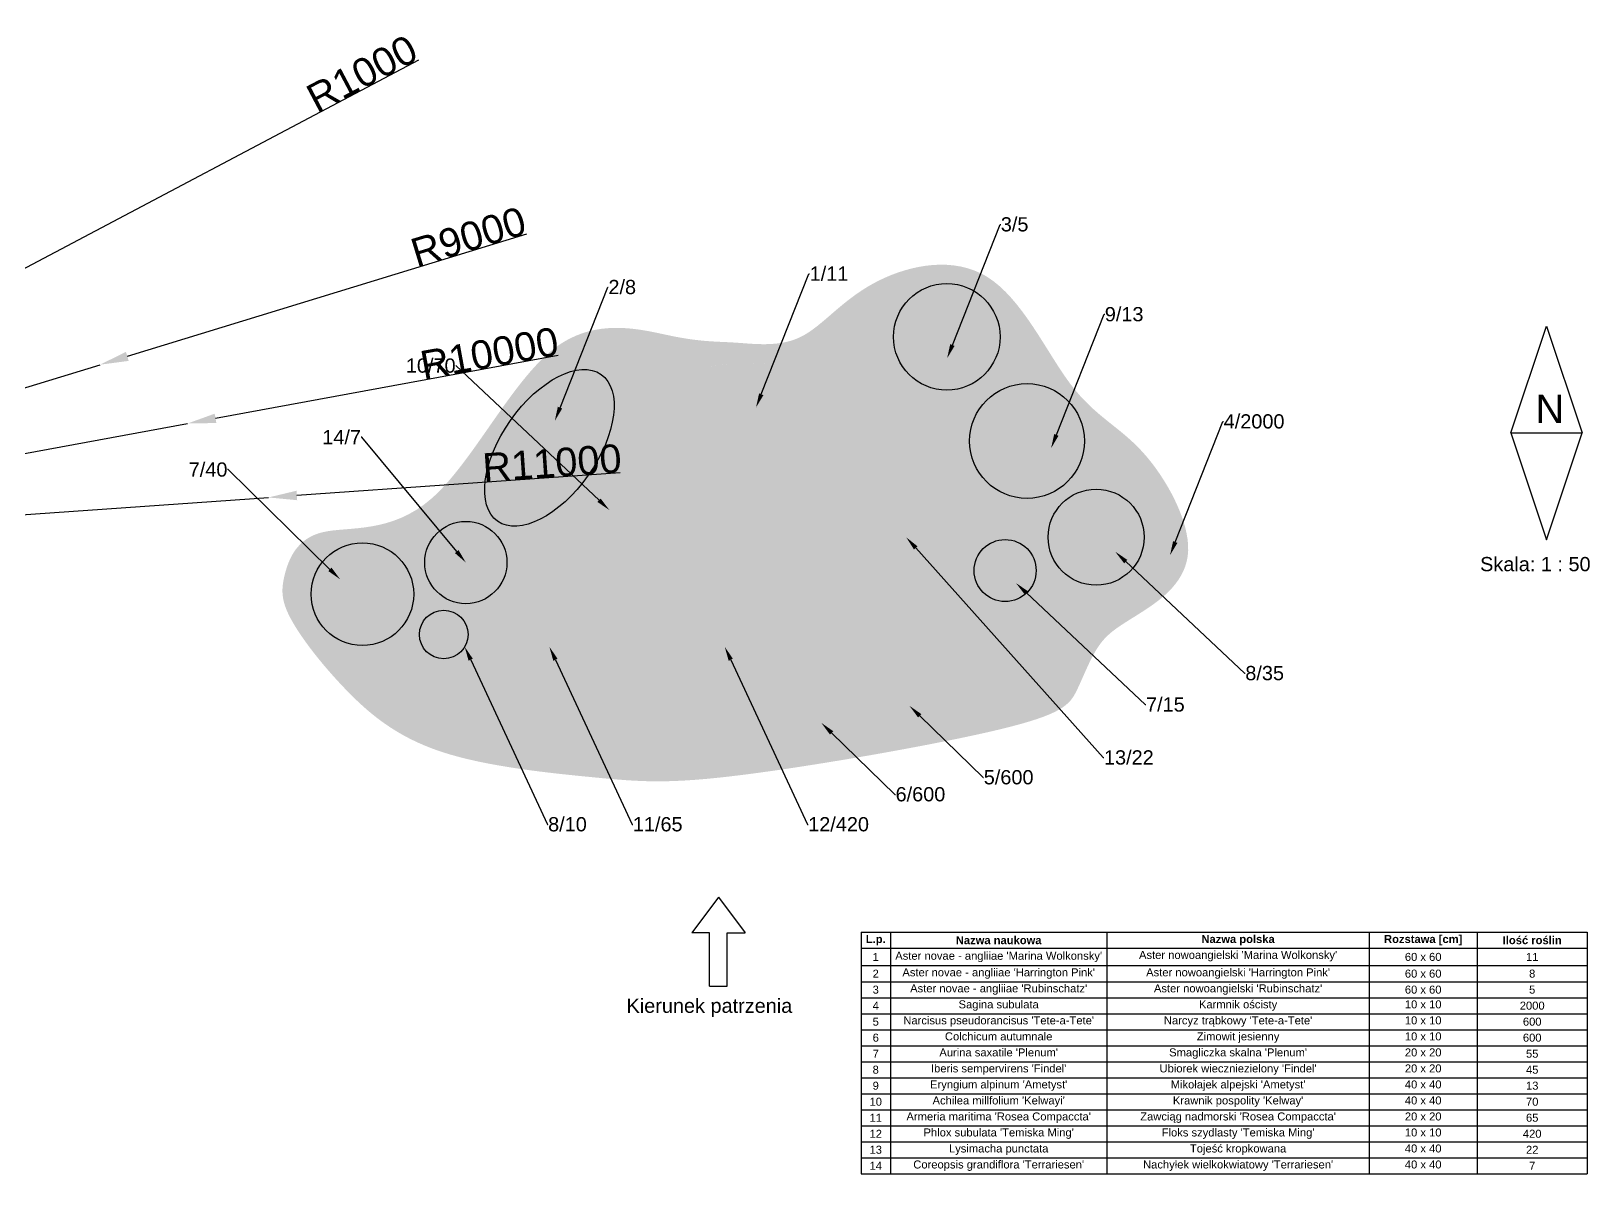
# Model space of a CAD drawing. Header units: millimetres. Extents: x -2125 to 41691, y -4780 to 23187.
# Drawn here: x 19783 to 41691, y 310 to 16366 of the extents above; entities that cross this region are included whole.
import ezdxf
from ezdxf import colors
from ezdxf.entities.mleader import LeaderData, LeaderLine
from ezdxf.math import Vec2, Vec3

# ---------------------------------------------------------------- set-up
doc = ezdxf.new("R2010")
doc.units = ezdxf.units.MM
doc.layers.get('0').update_dxf_attribs({"color": 10, "plot": 0})
for name, color, linetype in [('Do pomiaru', 7, 'Continuous'), ('Tabelka', 7, 'Continuous'), ('Wymiarowanie', 242, 'Continuous'), ('Znaczniki', 7, 'Continuous')]:
    doc.layers.add(name, color=color, linetype=linetype)
doc.styles.get("Standard").update_dxf_attribs({"font": 'arial.ttf'})
doc.dimstyles.new('ISO-25', dxfattribs={"dimtxt": 2.5, "dimasz": 2.5, "dimexe": 1.25, "dimexo": 0.625, "dimtad": 1, "dimtxsty": 'Standard', "dimcen": 2.5, "dimadec": 0, "dimazin": 0, "dimtfac": 1, "dimtmove": 0, "dimatfit": 3, "dimfxl": 1, "dimarcsym": 0})

# ---------------------------------------------------------------- blocks, each defined once
blk = doc.blocks.new('*T1')
at = {"layer": 'Tabelka', "color": 0, "linetype": 'ByBlock', "lineweight": -2, "transparency": 16777216}
for p, q in [((0, 0), (10206.90854939504, 0)), ((0, 0), (0, -3394.670873124147)), ((412.0170098828567, 0), (412.0170098828567, -3394.670873124147)), ((3455.86605589588, 0), (3455.86605589588, -3394.670873124147)), ((7142.275760846045, 0), (7142.275760846045, -3394.670873124147)), ((8659.314755380736, 0), (8659.314755380736, -3394.670873124147)), ((10206.90854939504, 0), (10206.90854939504, -3394.670873124147)), ((0, -225), (10206.90854939504, -225)), ((0, -469.6708731241474), (10206.90854939504, -469.6708731241474)), ((0, -694.6708731241474), (10206.90854939504, -694.6708731241474)), ((0, -919.6708731241474), (10206.90854939504, -919.6708731241474)), ((0, -1144.670873124147), (10206.90854939504, -1144.670873124147)), ((0, -1369.670873124147), (10206.90854939504, -1369.670873124147)), ((0, -1594.670873124147), (10206.90854939504, -1594.670873124147)), ((0, -1819.670873124147), (10206.90854939504, -1819.670873124147)), ((0, -2044.670873124147), (10206.90854939504, -2044.670873124147)), ((0, -2269.670873124147), (10206.90854939504, -2269.670873124147)), ((0, -2494.670873124147), (10206.90854939504, -2494.670873124147)), ((0, -2719.670873124147), (10206.90854939504, -2719.670873124147)), ((0, -2944.670873124147), (10206.90854939504, -2944.670873124147)), ((0, -3169.670873124147), (10206.90854939504, -3169.670873124147)), ((0, -3394.670873124147), (10206.90854939504, -3394.670873124147))]:
    blk.add_line(p, q, dxfattribs=at)
at = {"layer": 'Tabelka', "color": 0, "transparency": 16777216, "char_height": 112.5}
for s, insert, width, attachment_point in [('{\\fArial|b1|i0|c238|p34;L.p.}', (206.0085049414265, -112.5), 337.0170098828567, 5), ('{\\fArial|b1|i0|c238|p34;Nazwa naukowa}', (1933.941532889366, -112.5), 2968.84904601302, 5), ('{\\fArial|b1|i0|c238|p34;Nazwa polska}', (5299.070908370966, -112.5), 3611.409704950165, 5), ('{\\fArial|b1|i0|c238|p34;Rozstawa [cm]}', (7900.795258113387, -112.5), 1442.038994534687, 5), ('{\\fArial|b1|i0|c238|p34;Ilość roślin}', (9433.11165238788, -112.5), 1472.593794014301, 5), ('1', (206.0085049414265, -347.3354365620735), 337.0170098828567, 5), ("Aster novae - angliiae 'Marina Wolkonsky'", (1933.941532889366, -347.3354365620735), 2968.84904601302, 5), ("Aster nowoangielski 'Marina Wolkonsky'", (5299.070908370966, -262.5), 3611.409704950165, 2), ('60 x 60', (7900.795258113387, -347.3354365620735), 1442.038994534687, 5), ('11', (9433.11165238788, -347.3354365620735), 1472.593794014301, 5), ('2', (206.0085049414265, -582.1708731241474), 337.0170098828567, 5), ("Aster novae - angliiae 'Harrington Pink'", (1933.941532889366, -507.1708731241474), 2968.84904601302, 2), ("Aster nowoangielski 'Harrington Pink'", (5299.070908370966, -507.1708731241474), 3611.409704950165, 2), ('60 x 60', (7900.795258113387, -582.1708731241474), 1442.038994534687, 5), ('8', (9433.11165238788, -582.1708731241474), 1472.593794014301, 5), ('3', (206.0085049414265, -807.1708731241474), 337.0170098828567, 5), ("Aster novae - angliiae 'Rubinschatz'", (1933.941532889366, -732.1708731241474), 2968.84904601302, 2), ("Aster nowoangielski 'Rubinschatz'", (5299.070908370966, -732.1708731241474), 3611.409704950165, 2), ('60 x 60', (7900.795258113387, -807.1708731241474), 1442.038994534687, 5), ('5', (9433.11165238788, -807.1708731241474), 1472.593794014301, 5), ('4', (206.0085049414265, -1032.170873124147), 337.0170098828567, 5), ('Sagina subulata', (1933.941532889366, -957.1708731241474), 2968.84904601302, 2), ('Karmnik ościsty', (5299.070908370966, -957.1708731241474), 3611.409704950165, 2), ('10 x 10', (7900.795258113387, -957.1708731241474), 1442.038994534687, 2), ('2000', (9433.11165238788, -1032.170873124147), 1472.593794014301, 5), ('5', (206.0085049414265, -1257.170873124147), 337.0170098828567, 5), ("Narcisus pseudorancisus 'Tete-a-Tete'", (1933.941532889366, -1182.170873124147), 2968.84904601302, 2), ("Narcyz trąbkowy 'Tete-a-Tete'", (5299.070908370966, -1182.170873124147), 3611.409704950165, 2), ('10 x 10', (7900.795258113387, -1182.170873124147), 1442.038994534687, 2), ('600', (9433.11165238788, -1257.170873124147), 1472.593794014301, 5), ('6', (206.0085049414265, -1482.170873124147), 337.0170098828567, 5), ('Colchicum autumnale', (1933.941532889366, -1407.170873124147), 2968.84904601302, 2), ('Zimowit jesienny', (5299.070908370966, -1407.170873124147), 3611.409704950165, 2), ('10 x 10', (7900.795258113387, -1407.170873124147), 1442.038994534687, 2), ('600', (9433.11165238788, -1482.170873124147), 1472.593794014301, 5), ('7', (206.0085049414265, -1707.170873124147), 337.0170098828567, 5), ("Aurina saxatile 'Plenum'", (1933.941532889366, -1632.170873124147), 2968.84904601302, 2), ("Smagliczka skalna 'Plenum'", (5299.070908370966, -1632.170873124147), 3611.409704950165, 2), ('20 x 20', (7900.795258113387, -1632.170873124147), 1442.038994534687, 2), ('55', (9433.11165238788, -1707.170873124147), 1472.593794014301, 5), ('8', (206.0085049414265, -1932.170873124147), 337.0170098828567, 5), ("Iberis sempervirens 'Findel'", (1933.941532889366, -1857.170873124147), 2968.84904601302, 2), ("Ubiorek wieczniezielony 'Findel'", (5299.070908370966, -1857.170873124147), 3611.409704950165, 2), ('20 x 20', (7900.795258113387, -1857.170873124147), 1442.038994534687, 2), ('45', (9433.11165238788, -1932.170873124147), 1472.593794014301, 5), ('9', (206.0085049414265, -2157.170873124147), 337.0170098828567, 5), ("Eryngium alpinum 'Ametyst'", (1933.941532889366, -2082.170873124147), 2968.84904601302, 2), ("Mikołajek alpejski 'Ametyst'", (5299.070908370966, -2082.170873124147), 3611.409704950165, 2), ('40 x 40', (7900.795258113387, -2082.170873124147), 1442.038994534687, 2), ('13', (9433.11165238788, -2157.170873124147), 1472.593794014301, 5), ('10', (206.0085049414265, -2382.170873124147), 337.0170098828567, 5), ("Achilea millfolium 'Kelwayi'", (1933.941532889366, -2307.170873124147), 2968.84904601302, 2), ("Krawnik pospolity 'Kelway'", (5299.070908370966, -2307.170873124147), 3611.409704950165, 2), ('40 x 40', (7900.795258113387, -2307.170873124147), 1442.038994534687, 2), ('70', (9433.11165238788, -2382.170873124147), 1472.593794014301, 5), ('11', (206.0085049414265, -2607.170873124147), 337.0170098828567, 5), ("Armeria maritima 'Rosea Compaccta'", (1933.941532889366, -2532.170873124147), 2968.84904601302, 2), ("Zawciąg nadmorski 'Rosea Compaccta'", (5299.070908370966, -2532.170873124147), 3611.409704950165, 2), ('20 x 20', (7900.795258113387, -2532.170873124147), 1442.038994534687, 2), ('65', (9433.11165238788, -2607.170873124147), 1472.593794014301, 5), ('12', (206.0085049414265, -2832.170873124147), 337.0170098828567, 5), ("Phlox subulata 'Temiska Ming'", (1933.941532889366, -2757.170873124147), 2968.84904601302, 2), ("Floks szydlasty 'Temiska Ming'", (5299.070908370966, -2757.170873124147), 3611.409704950165, 2), ('10 x 10', (7900.795258113387, -2757.170873124147), 1442.038994534687, 2), ('420', (9433.11165238788, -2832.170873124147), 1472.593794014301, 5), ('13', (206.0085049414265, -3057.170873124147), 337.0170098828567, 5), ('Lysimacha punctata ', (1933.941532889366, -2982.170873124147), 2968.84904601302, 2), ('Tojeść kropkowana', (5299.070908370966, -2982.170873124147), 3611.409704950165, 2), ('40 x 40', (7900.795258113387, -2982.170873124147), 1442.038994534687, 2), ('22', (9433.11165238788, -3057.170873124147), 1472.593794014301, 5), ('14', (206.0085049414265, -3282.170873124147), 337.0170098828567, 5), ("Coreopsis grandiflora 'Terrariesen'", (1933.941532889366, -3207.170873124147), 2968.84904601302, 2), ("Nachyłek wielkokwiatowy 'Terrariesen'", (5299.070908370966, -3207.170873124147), 3611.409704950165, 2), ('40 x 40', (7900.795258113387, -3207.170873124147), 1442.038994534687, 2), ('7', (9433.11165238788, -3282.170873124147), 1472.593794014301, 5)]:
    blk.add_mtext(s, dxfattribs=dict(at, insert=insert, width=width, attachment_point=attachment_point))
blk = doc.blocks.new('*D2')
at = {"layer": 'Defpoints', "color": 0, "transparency": 16777216}
for p in [(13029.00532473185, 9515.867129253398), (12144.76420320628, 9048.836467515608)]:
    blk.add_point(p, dxfattribs=at)
at = {"layer": 'Wymiarowanie', "color": 0, "lineweight": -2, "transparency": 16777216}
for p, q in [((25225.47395096173, 15957.69015094785), (13382.70177334207, 9702.67939394851)), ((12144.76420320628, 9048.836467515608), (13029.00532473185, 9515.867129253398))]:
    blk.add_line(p, q, dxfattribs=at)
at = {"layer": 'Wymiarowanie', "color": 0, "transparency": 16777216}
blk.add_solid([(13351.56639589289, 9761.628802050214), (13413.83715079126, 9643.729985846809), (13029.00532473185, 9515.867129253398)], dxfattribs=at)
at = {"layer": 'Wymiarowanie', "color": 0, "transparency": 16777216, "insert": (24432.47093153334, 15770.52114714775), "char_height": 400, "attachment_point": 5, "rotation": 27.841722348960573}
blk.add_mtext('R1000', dxfattribs=at)
blk = doc.blocks.new('*D3')
at = {"layer": 'Defpoints', "color": 0, "transparency": 16777216}
for p in [(20751.51760644819, 11680.14714012364), (12144.76420320614, 9048.836467515473)]:
    blk.add_point(p, dxfattribs=at)
at = {"layer": 'Wymiarowanie', "color": 0, "lineweight": -2, "transparency": 16777216}
for p, q in [((26742.82662540118, 13511.84773915858), (21134.03997992561, 11797.09428112844)), ((12144.76420320614, 9048.836467515473), (20751.51760644819, 11680.14714012364))]:
    blk.add_line(p, q, dxfattribs=at)
at = {"layer": 'Wymiarowanie', "color": 0, "transparency": 16777216}
blk.add_solid([(21114.54878975814, 11860.84801004135), (21153.53117009308, 11733.34055221554), (20751.51760644819, 11680.14714012364)], dxfattribs=at)
at = {"layer": 'Wymiarowanie', "color": 0, "transparency": 16777216, "insert": (25928.77229593221, 13477.18401923556), "char_height": 400, "attachment_point": 5, "rotation": 16.999769199851034}
blk.add_mtext('R9000', dxfattribs=at)
blk = doc.blocks.new('*D4')
at = {"layer": 'Defpoints', "color": 0, "transparency": 16777216}
for p in [(21980.52985547958, 10853.75032517136), (12144.76420320616, 9048.836467515463)]:
    blk.add_point(p, dxfattribs=at)
at = {"layer": 'Wymiarowanie', "color": 0, "lineweight": -2, "transparency": 16777216}
for p, q in [((27188.63628502442, 11809.46478596267), (22373.96048157052, 10925.94687947759)), ((12144.76420320616, 9048.836467515463), (21980.52985547958, 10853.75032517136))]:
    blk.add_line(p, q, dxfattribs=at)
at = {"layer": 'Wymiarowanie', "color": 0, "transparency": 16777216}
blk.add_solid([(22361.92772251948, 10991.51865049275), (22385.99324062156, 10860.37510846244), (21980.52985547958, 10853.75032517136)], dxfattribs=at)
at = {"layer": 'Wymiarowanie', "color": 0, "transparency": 16777216, "insert": (26223.1573710628, 11840.56919517886), "char_height": 400, "attachment_point": 5, "rotation": 10.398382936819129}
blk.add_mtext('R10000', dxfattribs=at)
blk = doc.blocks.new('*D5')
at = {"layer": 'Defpoints', "color": 0, "transparency": 16777216}
for p in [(23118.08187517824, 9814.538282838132), (12144.76420320626, 9048.836467515608)]:
    blk.add_point(p, dxfattribs=at)
at = {"layer": 'Wymiarowanie', "color": 0, "lineweight": -2, "transparency": 16777216}
for p, q in [((28059.34084375631, 10159.33199749408), (23517.11160870449, 9842.381985213497)), ((12144.76420320626, 9048.836467515608), (23118.08187517824, 9814.538282838132))]:
    blk.add_line(p, q, dxfattribs=at)
at = {"layer": 'Wymiarowanie', "color": 0, "transparency": 16777216}
blk.add_solid([(23512.47099164192, 9908.886940801205), (23521.75222576705, 9775.877029625788), (23118.08187517824, 9814.538282838132)], dxfattribs=at)
at = {"layer": 'Wymiarowanie', "color": 0, "transparency": 16777216, "insert": (27103.36258873646, 10297.97756542326), "char_height": 400, "attachment_point": 5, "rotation": 3.9915444873512587}
blk.add_mtext('R11000', dxfattribs=at)

msp = doc.modelspace()

# ---------------------------------------------------------------- hatches: boundary and pattern name
at = {"layer": 'Do pomiaru', "true_color": 0x58ba48}
h = msp.add_hatch(color=85, dxfattribs=at)
h.dxf.hatch_style = 1
edge = h.paths.add_edge_path()
edge.add_spline(control_points=[(27643.09951174649, 12154.73374102909), (27467.27739899286, 12111.29392536624), (26683.10537255294, 11755.66243112358), (25447.46142091912, 9186.673810961594), (23631.78847233563, 9525.124610518711), (23288.19337016296, 8665.149845485532), (23300.82289462802, 8203.540379685513), (23857.86500719988, 7477.527869989366), (24191.07920591604, 7130.019548036669), (24524.2934046322, 6782.511226083972), (25300.10808692499, 6118.490447969331), (27969.2606475027, 5850.962920096824), (29126.52290394675, 5751.966518441966), (34176.03791740799, 6631.994058576021), (34483.37668083602, 7035.955734724747), (34775.51359382013, 7859.958062106243), (35321.47384770654, 8129.405802784273), (36383.7307734209, 8897.947993243086), (35415.81230308945, 10678.48910887637), (34398.15977228851, 11087.4754801867), (33693.76461008341, 12654.70749751755), (33159.50555489922, 12949.3565757317), (33129.96528324592, 12963.95684759396)], knot_values=[15.70610031385048, 15.70610031385048, 15.70610031385048, 15.70610031385048, 16, 17, 18, 19, 20, 21, 21, 21, 22, 23, 24, 25, 26, 27, 28, 29, 30, 31, 32, 32.05759811893405, 32.05759811893405, 32.05759811893405, 32.05759811893405], degree=3, periodic=0)
edge.add_line((33129.96528324593, 12963.95684759396), (33032.16761619724, 12716.92429166414))
edge.add_arc((32652.91811643998, 12071.25447281618), 748.8121914320682, 0, 59.57114225181289, ccw=False)
edge.add_arc((32652.91811643998, 12071.25447281618), 748.8121914320682, -180, 0, ccw=False)
edge.add_arc((32652.91811643998, 12071.25447281618), 748.8121914320682, 59.57114225181289, 180, ccw=False)
edge.add_line((33032.16761619724, 12716.92429166414), (33129.96528324593, 12963.95684759396))
edge.add_spline(control_points=[(33129.96528324592, 12963.95684759396), (32646.63686751851, 13202.84179595175), (31405.5341454513, 12896.97291493351), (30827.79406996541, 12120.33993943293), (30424.05744439105, 12002.03208008601), (30330.59256412565, 11986.39203378545)], knot_values=[11.05759811893405, 11.05759811893405, 11.05759811893405, 11.05759811893405, 12, 13, 13.29763795421866, 13.29763795421866, 13.29763795421866, 13.29763795421866], degree=3, periodic=0)
edge.add_line((30330.59256412565, 11986.39203378545), (30211.84791165297, 11686.44832460961))
edge.add_spline(control_points=[(30211.84791165297, 11686.44832460961), (30356.2492871768, 11679.51863707971), (30990.01349476906, 11644.98328778841), (32262.71064344975, 11682.94909711919), (31546.7670001467, 10141.80160009194), (30545.4561316263, 10878.56630041138), (30026.19225192635, 10187.90891437765), (29306.53024321676, 10285.91672892466), (28793.28317225752, 10547.51808390825), (27857.10096595515, 11089.88877932413), (28664.75185193673, 11447.64312482285), (28993.51143010979, 11563.73830805488)], knot_values=[0, 0, 0, 0, 411.9178261338957, 1707.255706046996, 2573.421218180385, 3640.295911003272, 4195.34689766247, 4772.727090417231, 5571.260084486493, 6190.464560038807, 7147.883399616303, 7147.883399616303, 7147.883399616303, 7147.883399616303], degree=3, periodic=0)
edge.add_spline(control_points=[(28993.51143010979, 11563.73830805488), (29066.10296899315, 11589.37262737902), (29457.63351225703, 11714.63788299588), (29837.54563708988, 11704.41074217693), (30211.84791165297, 11686.44832460961)], knot_values=[7147.883399616303, 7147.883399616303, 7147.883399616303, 7147.883399616303, 7359.285626456562, 8427.016309046656, 8427.016309046656, 8427.016309046656, 8427.016309046656], degree=3, periodic=0)
edge.add_line((30211.84791165297, 11686.44832460961), (30330.59256412565, 11986.39203378545))
edge.add_spline(control_points=[(30330.59256412565, 11986.39203378545), (30110.03539531886, 11949.48486263984), (29563.84603471678, 12015.19317686468), (29054.13896802553, 11990.50824598212), (28065.515917234, 12259.09883197219), (27643.09951174649, 12154.73374102909)], knot_values=[13.29763795421866, 13.29763795421866, 13.29763795421866, 13.29763795421866, 14, 15, 15.70610031385048, 15.70610031385048, 15.70610031385048, 15.70610031385048], degree=3, periodic=0)
edge.add_line((27643.09951174648, 12154.73374102909), (27422.85540769534, 11598.40693289421))
edge.add_ellipse((27066.50435512475, 10511.75224459654), major_axis=(-726.7886647648324, -1032.266558249532), ratio=0.5299604605442239, start_angle=0, end_angle=209.9682511164104, ccw=False)
edge.add_ellipse((27066.50435512475, 10511.75224459654), major_axis=(-726.7886647648324, -1032.266558249532), ratio=0.5299604605442239, start_angle=209.9682511164104, end_angle=360, ccw=False)
edge.add_line((27422.85540769533, 11598.40693289421), (27643.09951174648, 12154.73374102909))
edge = h.paths.add_edge_path(flags=16)
edge.add_spline(control_points=[(24445.65072940031, 7271.445206511204), (24319.54536328163, 7163.63109899954), (25924.66262022164, 6290.544489312329), (27344.70773559816, 6029.928123499856), (29706.28817725279, 6031.872966597459), (31955.25436622661, 6522.497731680636), (33510.94276554604, 6635.158191934373), (34765.74121415067, 7523.259761784322), (33343.54367994301, 8340.624952462713), (32386.52749475772, 6895.435240630615), (30118.96407517011, 6963.254679010698), (28216.28210884988, 6520.146166404077), (26395.44026591782, 6862.460783559809), (25565.92509714232, 7224.152137979185), (24530.41449908862, 7343.914209691196), (24445.65072940031, 7271.445206511204)], knot_values=[0, 0, 0, 0, 1355.735691370703, 3060.7931178801, 5467.271884201509, 7978.200480532785, 9880.9764228813, 10577.50693442345, 11449.79640854495, 13017.84653552183, 14831.29254634314, 17832.32623182199, 18988.13862320174, 20115.14234468334, 21026.42210571596, 21026.42210571596, 21026.42210571596, 21026.42210571596], degree=3, periodic=0)
edge = h.paths.add_edge_path(flags=16)
edge.add_spline(control_points=[(26866.82438754037, 8582.140792416983), (26642.6443423615, 8550.902428802772), (26040.68856878121, 7912.205774128387), (26810.43378857036, 6856.232763037595), (27818.48410923304, 7023.149761842176), (29826.36433904129, 7173.754696167188), (27697.55649371409, 7831.049044069678), (27118.24324114409, 8617.174747210214), (26866.82438754037, 8582.140792416982)], knot_values=[0, 0, 0, 0, 804.0768792586565, 1844.393856300824, 2903.414019838038, 4085.111193074547, 5752.825495121982, 6654.601061413634, 6654.601061413634, 6654.601061413634, 6654.601061413634], degree=3, periodic=0)
h.paths.add_polyline_path([(25240.66359464539, 7888.523905322092, -1), (25923.64923044864, 7888.523905322092, -1)], flags=16)
h.paths.add_polyline_path([(25314.22159577941, 8899.864308234062, -1), (26470.26823146437, 8899.864308234062, -1)], flags=16)
h.paths.add_polyline_path([(23717.36829062665, 8455.04512560681, -1), (25159.34114319549, 8455.04512560681, -1)], flags=16)
edge = h.paths.add_edge_path(flags=16)
edge.add_spline(control_points=[(28271.49271541715, 10150.65282226724), (27772.70747275632, 10015.48401069877), (26611.83651438422, 8905.261228782416), (28604.79648005057, 8473.605602888965), (29991.94546286071, 9032.114854754127), (29242.9725223567, 10061.63373733314), (28628.26442106073, 10247.33653166458), (28271.49271541715, 10150.65282226724)], knot_values=[0, 0, 0, 0, 1419.850297275348, 3026.010333699529, 4043.628188359522, 4901.20673476228, 5916.798955605017, 5916.798955605017, 5916.798955605017, 5916.798955605017], degree=3, periodic=0)
edge = h.paths.add_edge_path(flags=16)
edge.add_spline(control_points=[(28280.50810566466, 8318.038550921967), (28311.78411692611, 8212.537573202975), (29007.24958876364, 7844.148678307274), (29438.06739416573, 6850.247318053419), (30928.56369317119, 7254.162709889964), (31907.1732967093, 7431.539495464143), (33024.8186432065, 8344.179329953038), (30896.04252303863, 8646.187178086733), (30133.86964696144, 8240.767578511919), (28233.16999422415, 8477.720583218073), (28280.50810566466, 8318.038550921967)], knot_values=[0, 0, 0, 0, 899.773181734531, 1502.137286962094, 3219.697029439059, 4251.616364220947, 5017.484843985281, 6279.291119285492, 8016.147364977532, 9378.007827044505, 9378.007827044505, 9378.007827044505, 9378.007827044505], degree=3, periodic=0)
edge = h.paths.add_edge_path(flags=16)
edge.add_spline(control_points=[(30014.71493112252, 9734.012722074203), (30270.61131179657, 10157.90399874555), (31135.85232178385, 10274.68347820538), (32025.91905865551, 9933.041710525586), (33560.94608202089, 9998.560828458569), (32386.6014357065, 8545.795315113686), (31316.92460755589, 9207.759527922328), (29772.53317273726, 8367.319399853595), (29831.58997331325, 9430.667000842463), (30014.71493112252, 9734.012722074205)], knot_values=[0, 0, 0, 0, 1324.258170014647, 2041.520254351677, 3236.410655397081, 4156.985405831138, 5617.092080379891, 6761.679285428314, 7709.34693462973, 7709.34693462973, 7709.34693462973, 7709.34693462973], degree=3, periodic=0)
h.paths.add_polyline_path([(33036.93492287621, 8786.779696939242, -1), (33908.49436736756, 8786.779696939242, -1)], flags=16)
h.paths.add_polyline_path([(32973.41559800293, 10607.27397259677, -1), (34587.25679586656, 10607.27397259677, -1)], flags=16)
h.paths.add_polyline_path([(34077.25376362889, 9256.062597517119, -1), (35426.29170864914, 9256.062597517119, -1)], flags=16)
at = {"layer": 'Do pomiaru', "true_color": 0x9898cc}
h = msp.add_hatch(color=253, dxfattribs=at)
h.dxf.hatch_style = 1
h.paths.add_polyline_path([(34587.25679586656, 10607.27397259677, 1), (32973.41559800293, 10607.27397259677, 1)])
at = {"layer": 'Do pomiaru', "true_color": 0xffffff}
h = msp.add_hatch(color=7, dxfattribs=at)
h.dxf.hatch_style = 1
edge = h.paths.add_edge_path()
edge.add_spline(control_points=[(28271.49271541715, 10150.65282226724), (27772.70747275632, 10015.48401069877), (26611.83651438422, 8905.261228782416), (28604.79648005057, 8473.605602888965), (29991.94546286071, 9032.114854754127), (29242.9725223567, 10061.63373733314), (28628.26442106073, 10247.33653166458), (28271.49271541715, 10150.65282226724)], knot_values=[0, 0, 0, 0, 1419.850297275348, 3026.010333699529, 4043.628188359522, 4901.20673476228, 5916.798955605017, 5916.798955605017, 5916.798955605017, 5916.798955605017], degree=3, periodic=0)
at = {"layer": 'Do pomiaru', "true_color": 0xf1eb1f}
h = msp.add_hatch(color=2, dxfattribs=at)
h.dxf.hatch_style = 1
edge = h.paths.add_edge_path()
edge.add_spline(control_points=[(30014.71493112252, 9734.012722074203), (30270.61131179657, 10157.90399874555), (31135.85232178385, 10274.68347820538), (32025.91905865551, 9933.041710525586), (33560.94608202089, 9998.560828458569), (32386.6014357065, 8545.795315113686), (31316.92460755589, 9207.759527922328), (29772.53317273726, 8367.319399853595), (29831.58997331325, 9430.667000842463), (30014.71493112252, 9734.012722074205)], knot_values=[0, 0, 0, 0, 1324.258170014647, 2041.520254351677, 3236.410655397081, 4156.985405831138, 5617.092080379891, 6761.679285428314, 7709.34693462973, 7709.34693462973, 7709.34693462973, 7709.34693462973], degree=3, periodic=0)
at = {"layer": 'Do pomiaru', "true_color": 0xffffff}
h = msp.add_hatch(color=7, dxfattribs=at)
h.dxf.hatch_style = 1
h.paths.add_polyline_path([(34077.25376362889, 9256.062597517119, 1), (35426.29170864914, 9256.062597517119, 1)])
at = {"layer": 'Do pomiaru', "true_color": 0xf8d731}
h = msp.add_hatch(color=40, dxfattribs=at)
h.dxf.hatch_style = 1
h.paths.add_polyline_path([(26470.26823146437, 8899.864308234062, 1), (25314.22159577941, 8899.864308234062, 1)])
at = {"layer": 'Do pomiaru', "true_color": 0xf1eb1f}
h = msp.add_hatch(color=2, dxfattribs=at)
h.dxf.hatch_style = 1
h.paths.add_polyline_path([(33036.93492287621, 8786.779696939242, 1), (33908.49436736756, 8786.779696939242, 1)])
at = {"layer": 'Do pomiaru', "true_color": 0xd19cc7}
h = msp.add_hatch(color=9, dxfattribs=at)
h.dxf.hatch_style = 1
edge = h.paths.add_edge_path()
edge.add_spline(control_points=[(26866.82438754037, 8582.140792416983), (26642.6443423615, 8550.902428802772), (26040.68856878121, 7912.205774128387), (26810.43378857036, 6856.232763037595), (27818.48410923304, 7023.149761842176), (29826.36433904129, 7173.754696167188), (27697.55649371409, 7831.049044069678), (27118.24324114409, 8617.174747210214), (26866.82438754037, 8582.140792416982)], knot_values=[0, 0, 0, 0, 804.0768792586565, 1844.393856300824, 2903.414019838038, 4085.111193074547, 5752.825495121982, 6654.601061413634, 6654.601061413634, 6654.601061413634, 6654.601061413634], degree=3, periodic=0)
at = {"layer": 'Do pomiaru', "true_color": 0xa953a0}
h = msp.add_hatch(color=215, dxfattribs=at)
h.dxf.hatch_style = 1
edge = h.paths.add_edge_path()
edge.add_spline(control_points=[(28280.50810566466, 8318.038550921967), (28311.78411692611, 8212.537573202975), (29007.24958876364, 7844.148678307274), (29438.06739416573, 6850.247318053419), (30928.56369317119, 7254.162709889964), (31907.1732967093, 7431.539495464143), (33024.8186432065, 8344.179329953038), (30896.04252303863, 8646.187178086733), (30133.86964696144, 8240.767578511919), (28233.16999422415, 8477.720583218073), (28280.50810566466, 8318.038550921967)], knot_values=[0, 0, 0, 0, 899.773181734531, 1502.137286962094, 3219.697029439059, 4251.616364220947, 5017.484843985281, 6279.291119285492, 8016.147364977532, 9378.007827044505, 9378.007827044505, 9378.007827044505, 9378.007827044505], degree=3, periodic=0)
at = {"layer": 'Do pomiaru', "true_color": 0xf8991e}
h = msp.add_hatch(color=30, dxfattribs=at)
h.dxf.hatch_style = 1
edge = h.paths.add_edge_path()
edge.add_spline(control_points=[(24445.65072940031, 7271.445206511204), (24319.54536328163, 7163.63109899954), (25924.66262022164, 6290.544489312329), (27344.70773559816, 6029.928123499856), (29706.28817725279, 6031.872966597459), (31955.25436622661, 6522.497731680636), (33510.94276554604, 6635.158191934373), (34765.74121415067, 7523.259761784322), (33343.54367994301, 8340.624952462713), (32386.52749475772, 6895.435240630615), (30118.96407517011, 6963.254679010698), (28216.28210884988, 6520.146166404077), (26395.44026591782, 6862.460783559809), (25565.92509714232, 7224.152137979185), (24530.41449908862, 7343.914209691196), (24445.65072940031, 7271.445206511204)], knot_values=[0, 0, 0, 0, 1355.735691370703, 3060.7931178801, 5467.271884201509, 7978.200480532785, 9880.9764228813, 10577.50693442345, 11449.79640854495, 13017.84653552183, 14831.29254634314, 17832.32623182199, 18988.13862320174, 20115.14234468334, 21026.42210571596, 21026.42210571596, 21026.42210571596, 21026.42210571596], degree=3, periodic=0)
at = {"layer": 'Do pomiaru', "true_color": 0xffffff}
h = msp.add_hatch(color=7, dxfattribs=at)
h.dxf.hatch_style = 1
h.paths.add_polyline_path([(25923.64923044864, 7888.523905322092, 1), (25240.66359464539, 7888.523905322092, 1)])
at = {"layer": 'Tabelka', "true_color": 0xd92058}
h = msp.add_hatch(color=232, dxfattribs=at)
h.dxf.hatch_style = 1
h.paths.add_polyline_path([(33401.73030787204, 12071.25447281618, 1), (31904.10592500791, 12071.25447281618, 1)])
at = {"layer": 'Tabelka', "true_color": 0xa953a0}
h = msp.add_hatch(color=215, dxfattribs=at)
h.dxf.hatch_style = 1
edge = h.paths.add_edge_path()
edge.add_ellipse((27066.50435512475, 10511.75224459654), major_axis=(-726.7886647648324, -1032.266558249532), ratio=0.5299604605442239, start_angle=0, end_angle=360)
at = {"layer": 'Tabelka', "true_color": 0x4554a5}
h = msp.add_hatch(color=175, dxfattribs=at)
h.dxf.hatch_style = 1
edge = h.paths.add_edge_path()
edge.add_spline(control_points=[(28993.51143010979, 11563.73830805488), (28664.75185193673, 11447.64312482285), (27857.10096595515, 11089.88877932413), (28793.28317225752, 10547.51808390825), (29306.53024321676, 10285.91672892466), (30026.19225192635, 10187.90891437765), (30545.4561316263, 10878.56630041138), (31546.7670001467, 10141.80160009194), (32262.71064344975, 11682.94909711919), (30461.96243740965, 11629.2310047088), (29583.71768150735, 11754.97692157694), (29066.10296899315, 11589.37262737902), (28993.51143010979, 11563.73830805488)], knot_values=[0, 0, 0, 0, 957.4188395774959, 1576.62331512981, 2375.156309199072, 2952.536501953833, 3507.587488613031, 4574.462181435918, 5440.627693569307, 6735.965573482407, 8215.614082206397, 8427.016309046656, 8427.016309046656, 8427.016309046656, 8427.016309046656], degree=3, periodic=0)
at = {"layer": 'Tabelka', "true_color": 0xf1eb1f}
h = msp.add_hatch(color=2, dxfattribs=at)
h.dxf.hatch_style = 1
h.paths.add_polyline_path([(23717.36829062665, 8455.04512560681, 1), (25159.34114319549, 8455.04512560681, 1)])

# ---------------------------------------------------------------- linework, layer by layer
for centre, radius in [((32652.91811643998, 12071.25447281618), 748.8121914320682), ((33780.33619693475, 10607.27397259677), 806.9205989318135), ((34751.77273613901, 9256.062597517119), 674.5189725101252), ((25892.24491362189, 8899.864308234062), 578.0233178424781), ((33472.71464512189, 8786.779696939242), 435.7797222456743), ((24438.35471691107, 8455.04512560681), 720.9864262844217), ((25582.15641254702, 7888.523905322092), 341.4928179016239)]:
    msp.add_circle(centre, radius)
msp.add_ellipse((27066.50435512475, 10511.75224459654), major_axis=(-726.7886647648324, -1032.266558249532), ratio=0.5299604605442239)
at = {"layer": 'Tabelka'}
for p, q in [((40581.10931122102, 10720.4995033856), (41081.10931122102, 12220.4995033856)), ((41081.10931122102, 12220.4995033856), (41581.10931122102, 10720.4995033856)), ((40581.10931122102, 10720.4995033856), (41581.10931122102, 10720.4995033856)), ((40581.10931122102, 10720.4995033856), (41081.10931122102, 9220.499503385601)), ((41081.10931122102, 9220.499503385601), (41581.10931122102, 10720.4995033856)), ((29442.11305079053, 4195.736895381653), (29067.11305079053, 3695.736895381653)), ((29442.11305079053, 4195.736895381653), (29817.11305079053, 3695.736895381653)), ((29317.11305079053, 3695.736895381653), (29067.11305079053, 3695.736895381653)), ((29317.11305079053, 2945.736895381653), (29317.11305079053, 3695.736895381653)), ((29567.11305079053, 2945.736895381653), (29567.11305079053, 3695.736895381653)), ((29567.11305079053, 3695.736895381653), (29817.11305079053, 3695.736895381653)), ((29317.11305079053, 2945.736895381653), (29567.11305079053, 2945.736895381653))]:
    msp.add_line(p, q, dxfattribs=at)

# ---------------------------------------------------------------- block references
msp.add_blockref('*T1', (31447.77193393285, 3705.013708347838))

# ---------------------------------------------------------------- texts
at = {"layer": 'Tabelka', "attachment_point": 1}
for s, width, heights, insert, char_height in [('N', 396.7945075830212, [0], (40926.30038165298, 11259.71316686847), 400), ('Skala: 1 : 50', 8858.777592280996, [0], (40148.73706410176, 8978.017038177559), 200), ('Kierunek patrzenia', 2469.206642743782, [393.4365013239437], (28150.99542801811, 2772.330416785748), 200)]:
    msp.add_mtext_dynamic_manual_height_columns(s, width=width, gutter_width=12.5, heights=heights, dxfattribs=dict(at, insert=insert, char_height=char_height))
at = {"layer": 'Wymiarowanie', "insert": (26301.48364783703, 7836.357320062706), "char_height": 2.5, "attachment_point": 1}
msp.add_mtext_dynamic_manual_height_columns('Skala: 1 : 100', width=3817.860120406724, gutter_width=12.5, heights=[0], dxfattribs=at)

# ---------------------------------------------------------------- dimensions: what is measured, and where the dimension line sits
at = {"layer": 'Wymiarowanie'}
for center, mpoint, picture, middle in [((12144.76420320628, 9048.836467515608), (13029.00532473185, 9515.867129253398), '*D2', (24528.14412182536, 15589.38064393332)), ((12144.76420320614, 9048.836467515473), (20751.51760644819, 11680.14714012364), '*D3', (25988.66507702837, 13281.28073693024)), ((12144.76420320616, 9048.836467515463), (21980.52985547958, 10853.75032517136), '*D4', (26260.13178861425, 11639.07940960113)), ((12144.76420320626, 9048.836467515608), (23118.08187517824, 9814.538282838132), '*D5', (27117.62233683245, 10093.62027822834))]:
    dim = msp.add_radius_dim(center=center, mpoint=mpoint, dimstyle='ISO-25', override={"dimtxt": 400, "dimasz": 400, "dimcen": 400}, dxfattribs=at)
    dim.commit()
    dim.dimension.update_dxf_attribs({"geometry": picture, "text_midpoint": middle, "dimtype": 164})

# ---------------------------------------------------------------- leaders
at = {"layer": 'Znaczniki'}
ml = msp.add_multileader_mtext('Standard', dxfattribs=at)
ml.set_content('3/5', color=256)
ml.set_leader_properties()
ml.build(insert=Vec2(0, 0))
ml.multileader.update_dxf_attribs({"arrow_head_size": 200})
ctx = ml.context
ctx.base_point, ctx.char_height, ctx.arrow_head_size, ctx.plane_origin = Vec3(33409.84205809375, 13650.70548501479), 200, 200, Vec3(32657.55980747106, 11770.68163318806)
notes = []
notes.append((ctx, [(0, (1, 1, 0), (33401.84205809375, 13650.70548501479), (1, 0), 8, [(0, [(32657.55980747106, 11770.68163318806)], 0, [])])]))
ctx.mtext.insert, ctx.mtext.flow_direction = Vec3(33411.84205809375, 13752.47901843907), 5
ml = msp.add_multileader_mtext('Standard', dxfattribs=at)
ml.set_content('1/11', color=256)
ml.set_leader_properties()
ml.build(insert=Vec2(0, 0))
ml.multileader.update_dxf_attribs({"arrow_head_size": 200})
ctx = ml.context
ctx.base_point, ctx.char_height, ctx.arrow_head_size, ctx.plane_origin = Vec3(30723.34680897463, 12958.264138491), 200, 200, Vec3(29971.06455835194, 11078.24028666427)
notes.append((ctx, [(0, (1, 1, 0), (30715.34680897463, 12958.264138491), (1, 0), 8, [(0, [(29971.06455835194, 11078.24028666427)], 0, [])])]))
ctx.mtext.insert, ctx.mtext.flow_direction = Vec3(30725.34680897463, 13059.96945909127), 5
ml = msp.add_multileader_mtext('Standard', dxfattribs=at)
ml.set_content('2/8', color=256)
ml.set_leader_properties()
ml.build(insert=Vec2(0, 0))
ml.multileader.update_dxf_attribs({"arrow_head_size": 200})
ctx = ml.context
ctx.base_point, ctx.char_height, ctx.arrow_head_size, ctx.plane_origin = Vec3(27894.6339912597, 12769.89100138832), 200, 200, Vec3(27142.35174063701, 10889.86714956159)
notes.append((ctx, [(0, (1, 1, 0), (27886.6339912597, 12769.89100138832), (1, 0), 8, [(0, [(27142.35174063701, 10889.86714956159)], 0, [])])]))
ctx.mtext.insert, ctx.mtext.flow_direction = Vec3(27896.6339912597, 12871.59632198859), 5
ml = msp.add_multileader_mtext('Standard', dxfattribs=at)
ml.set_content('9/13', color=256)
ml.set_leader_properties()
ml.build(insert=Vec2(0, 0))
ml.multileader.update_dxf_attribs({"arrow_head_size": 200})
ctx = ml.context
ctx.base_point, ctx.char_height, ctx.arrow_head_size, ctx.plane_origin = Vec3(34871.61643598817, 12388.11981001746), 200, 200, Vec3(34119.33418536547, 10508.09595819073)
notes.append((ctx, [(0, (1, 1, 0), (34863.61643598817, 12388.11981001746), (1, 0), 8, [(0, [(34119.33418536547, 10508.09595819073)], 0, [])])]))
ctx.mtext.insert, ctx.mtext.flow_direction = Vec3(34873.61643598817, 12489.89334344174), 5
ml = msp.add_multileader_mtext('Standard', dxfattribs=at)
ml.set_content('10/70', color=256)
ml.set_leader_properties()
ml.build(insert=Vec2(0, 0))
ml.multileader.update_dxf_attribs({"arrow_head_size": 200})
ctx = ml.context
ctx.base_point, ctx.char_height, ctx.arrow_head_size, ctx.plane_origin = Vec3(25091.31454958341, 11665.72709190265), 200, 200, Vec3(27909.6334021744, 9637.892876595948)
ctx.text_align_type = 2
notes.append((ctx, [(0, (1, 1, 0), (25758.70336268027, 11665.72709190265), (-1, 0), 8, [(0, [(27909.6334021744, 9637.892876595948)], 0, [])])]))
ctx.mtext.insert, ctx.mtext.alignment, ctx.mtext.flow_direction = Vec3(25748.70336268027, 11767.43241250293), 3, 5
ml = msp.add_multileader_mtext('Standard', dxfattribs=at)
ml.set_content('4/2000', color=256)
ml.set_leader_properties()
ml.build(insert=Vec2(0, 0))
ml.multileader.update_dxf_attribs({"arrow_head_size": 200})
ctx = ml.context
ctx.base_point, ctx.char_height, ctx.arrow_head_size, ctx.plane_origin = Vec3(36542.49909896357, 10881.88444710956), 200, 200, Vec3(35790.21684834088, 9001.860595282827)
notes.append((ctx, [(0, (1, 1, 0), (36534.49909896357, 10881.88444710956), (1, 0), 8, [(0, [(35790.21684834088, 9001.860595282827)], 0, [])])]))
ctx.mtext.insert, ctx.mtext.flow_direction = Vec3(36544.49909896357, 10983.58976770983), 5
ml = msp.add_multileader_mtext('Standard', dxfattribs=at)
ml.set_content('14/7', color=256)
ml.set_leader_properties()
ml.build(insert=Vec2(0, 0))
ml.multileader.update_dxf_attribs({"arrow_head_size": 200})
ctx = ml.context
ctx.base_point, ctx.char_height, ctx.arrow_head_size, ctx.plane_origin = Vec3(23915.91499429328, 10660.35642329613), 200, 200, Vec3(25892.24491362189, 8899.864308234062)
ctx.text_align_type = 2
notes.append((ctx, [(0, (1, 1, 0), (24428.59712253339, 10660.35642329613), (-1, 0), 8, [(0, [(25892.24491362189, 8899.864308234062)], 0, [])])]))
ctx.mtext.insert, ctx.mtext.alignment, ctx.mtext.flow_direction = Vec3(24418.59712253339, 10762.0617438964), 3, 5
ml = msp.add_multileader_mtext('Standard', dxfattribs=at)
ml.set_content('7/40', color=256)
ml.set_leader_properties()
ml.build(insert=Vec2(0, 0))
ml.multileader.update_dxf_attribs({"arrow_head_size": 200})
ctx = ml.context
ctx.base_point, ctx.char_height, ctx.arrow_head_size, ctx.plane_origin = Vec3(22022.02088894424, 10205.29076565338), 200, 200, Vec3(24125.1507749841, 8663.957454818132)
ctx.text_align_type = 2
notes.append((ctx, [(1, (1, 1, 0), (22551.21052059499, 10205.29076565338), (-1, 0), 8, [(0, [(24125.1507749841, 8663.957454818132)], 0, [])])]))
ctx.mtext.insert, ctx.mtext.alignment, ctx.mtext.flow_direction = Vec3(22541.21052059499, 10306.99608625366), 3, 5
ml = msp.add_multileader_mtext('Standard', dxfattribs=at)
ml.set_content('13/22', color=256)
ml.set_leader_properties()
ml.build(insert=Vec2(0, 0))
ml.multileader.update_dxf_attribs({"arrow_head_size": 200})
ctx = ml.context
ctx.base_point, ctx.char_height, ctx.arrow_head_size, ctx.plane_origin = Vec3(34860.14396496891, 6159.758137840521), 200, 200, Vec3(32082.02011292227, 9255.080616084631)
notes.append((ctx, [(0, (1, 1, 0), (34852.14396496891, 6159.758137840521), (1, 0), 8, [(0, [(32082.02011292227, 9255.080616084631)], 0, [])])]))
ctx.mtext.insert, ctx.mtext.flow_direction = Vec3(34862.14396496891, 6261.531671264805), 5
ml = msp.add_multileader_mtext('Standard', dxfattribs=at)
ml.set_content('8/35', color=256)
ml.set_leader_properties()
ml.build(insert=Vec2(0, 0))
ml.multileader.update_dxf_attribs({"arrow_head_size": 200})
ctx = ml.context
ctx.base_point, ctx.char_height, ctx.arrow_head_size, ctx.plane_origin = Vec3(36846.56323093089, 7344.909488777956), 200, 200, Vec3(35805.45614128435, 8348.795930434228)
notes.append((ctx, [(0, (1, 1, 0), (36838.56323093089, 7344.909488777956), (1, 0), 8, [(0, [(35022.03058381655, 9050.460000614845)], 0, [])])]))
ctx.mtext.insert, ctx.mtext.width, ctx.mtext.flow_direction = Vec3(36848.56323093089, 7446.683022202239), 519.6452933151432, 5
ml = msp.add_multileader_mtext('Standard', dxfattribs=at)
ml.set_content('7/15', color=256)
ml.set_leader_properties()
ml.build(insert=Vec2(0, 0))
ml.multileader.update_dxf_attribs({"arrow_head_size": 200})
ctx = ml.context
ctx.base_point, ctx.char_height, ctx.arrow_head_size, ctx.plane_origin = Vec3(35451.12453057786, 6903.977784937704), 200, 200, Vec3(34410.01744093132, 7907.864226593976)
notes.append((ctx, [(0, (1, 1, 0), (35443.12453057786, 6903.977784937704), (1, 0), 8, [(0, [(33626.59188346352, 8609.528296774593)], 0, [])])]))
ctx.mtext.insert, ctx.mtext.flow_direction = Vec3(35453.12453057786, 7005.683105537977), 5
ml = msp.add_multileader_mtext('Standard', dxfattribs=at)
ml.set_content('8/10', color=256)
ml.set_leader_properties()
ml.build(insert=Vec2(0, 0))
ml.multileader.update_dxf_attribs({"arrow_head_size": 200})
ctx = ml.context
ctx.base_point, ctx.char_height, ctx.arrow_head_size, ctx.plane_origin = Vec3(27046.88934716885, 5220.856685676996), 200, 200, Vec3(25876.35433368207, 7715.131495228101)
notes.append((ctx, [(0, (1, 1, 0), (27038.88934716885, 5220.856685676996), (1, 0), 8, [(0, [(25876.35433368207, 7715.131495228101)], 0, [])])]))
ctx.mtext.insert, ctx.mtext.flow_direction = Vec3(27048.88934716885, 5322.562006277269), 5
ml = msp.add_multileader_mtext('Standard', dxfattribs=at)
ml.set_content('11/65', color=256)
ml.set_leader_properties()
ml.build(insert=Vec2(0, 0))
ml.multileader.update_dxf_attribs({"arrow_head_size": 200})
ctx = ml.context
ctx.base_point, ctx.char_height, ctx.arrow_head_size, ctx.plane_origin = Vec3(28237.71989850374, 5220.856685676996), 200, 200, Vec3(27067.18488501696, 7715.131495228101)
notes.append((ctx, [(0, (1, 1, 0), (28229.71989850374, 5220.856685676996), (1, 0), 8, [(0, [(27067.18488501696, 7715.131495228101)], 0, [])])]))
ctx.mtext.insert, ctx.mtext.flow_direction = Vec3(28239.71989850374, 5322.562006277269), 5
ml = msp.add_multileader_mtext('Standard', dxfattribs=at)
ml.set_content('12/420', color=256)
ml.set_leader_properties()
ml.build(insert=Vec2(0, 0))
ml.multileader.update_dxf_attribs({"arrow_head_size": 200})
ctx = ml.context
ctx.base_point, ctx.char_height, ctx.arrow_head_size, ctx.plane_origin = Vec3(30702.29423616227, 5220.856685676996), 200, 200, Vec3(29531.75922267549, 7715.131495228101)
notes.append((ctx, [(0, (1, 1, 0), (30694.29423616227, 5220.856685676996), (1, 0), 8, [(0, [(29531.75922267549, 7715.131495228101)], 0, [])])]))
ctx.mtext.insert, ctx.mtext.flow_direction = Vec3(30704.29423616227, 5322.562006277269), 5
ml = msp.add_multileader_mtext('Standard', dxfattribs=at)
ml.set_content('5/600', color=256)
ml.set_leader_properties()
ml.build(insert=Vec2(0, 0))
ml.multileader.update_dxf_attribs({"arrow_head_size": 200})
ctx = ml.context
ctx.base_point, ctx.char_height, ctx.arrow_head_size, ctx.plane_origin = Vec3(33170.20419279166, 5881.497942222826), 200, 200, Vec3(32129.09710314512, 6885.384383879098)
notes.append((ctx, [(0, (1, 1, 0), (33162.20419279166, 5881.497942222826), (1, 0), 8, [(0, [(32129.09710314512, 6885.384383879098)], 0, [])])]))
ctx.mtext.insert, ctx.mtext.flow_direction = Vec3(33172.20419279166, 5983.203262823099), 5
ml = msp.add_multileader_mtext('Standard', dxfattribs=at)
ml.set_content('6/600', color=256)
ml.set_leader_properties()
ml.build(insert=Vec2(0, 0))
ml.multileader.update_dxf_attribs({"arrow_head_size": 200})
ctx = ml.context
ctx.base_point, ctx.char_height, ctx.arrow_head_size, ctx.plane_origin = Vec3(31930.68776098889, 5642.473626023804), 200, 200, Vec3(30889.58067134235, 6646.360067680076)
notes.append((ctx, [(0, (1, 1, 0), (31922.68776098889, 5642.473626023804), (1, 0), 8, [(0, [(30889.58067134235, 6646.360067680076)], 0, [])])]))
ctx.mtext.insert, ctx.mtext.flow_direction = Vec3(31932.68776098889, 5744.178946624077), 5
for ctx, leaders in notes:
    for number, flags, end, landing, length, lines in leaders:
        leader = LeaderData()
        leader.index, (leader.has_last_leader_line, leader.has_dogleg_vector, leader.attachment_direction) = number, flags
        leader.last_leader_point, leader.dogleg_vector, leader.dogleg_length = Vec3(end), Vec3(landing), length
        for number, points, colour, breaks in lines:
            line = LeaderLine()
            line.index, line.vertices, line.color, line.breaks = number, Vec3.list(points), colors.encode_raw_color(colour), breaks
            leader.lines.append(line)
        ctx.leaders.append(leader)

doc.saveas('drawing.dxf')
